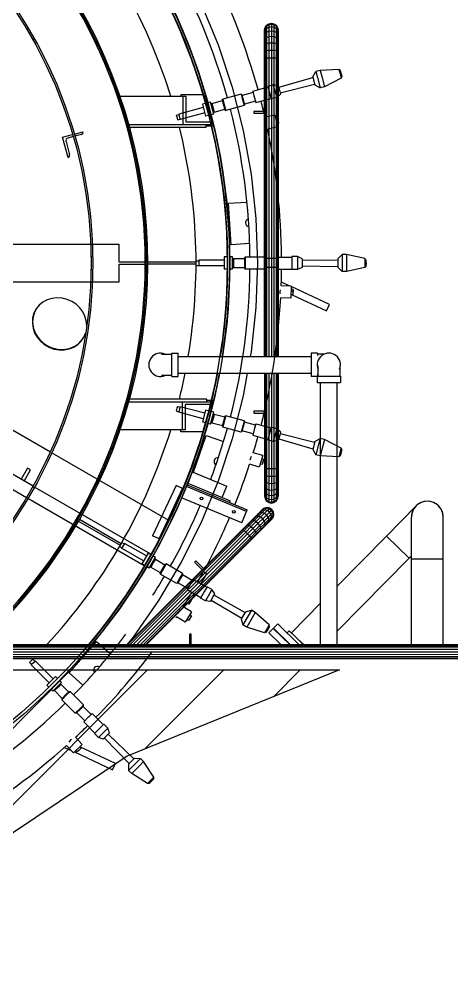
# Model space of a CAD drawing. Header units: metres. Extents: x 0 to 63075, y 0 to 44550.
# Drawn here: x 51598 to 51832, y 39981 to 40503 of the extents above; entities that cross this region are included whole.
import ezdxf

# ---------------------------------------------------------------- set-up
doc = ezdxf.new("R2010")
doc.units = ezdxf.units.M
doc.header["$LTSCALE"] = 75
for name, color, linetype in [('GSB', 7, 'Continuous'), ('ML6', 1, 'Continuous'), ('SDM', 7, 'Continuous'), ('SL1', 8, 'Continuous')]:
    doc.layers.add(name, color=color, linetype=linetype)
doc.styles.add('ROMANS', font='ROMANS.SHX')
doc.dimstyles.new('75___1-75', dxfattribs={"dimscale": 75, "dimtxt": 2.5, "dimasz": 2, "dimexe": 1.5, "dimexo": 1, "dimgap": 0.5, "dimtad": 1, "dimdec": 0, "dimzin": 12, "dimtxsty": 'ROMANS', "dimcen": 0, "dimclrd": 256, "dimclre": 256, "dimclrt": 3, "dimazin": 3, "dimtfac": 1, "dimtdec": 0, "dimtmove": 0, "dimatfit": 0, "dimfxl": 1, "dimlwd": -1, "dimlwe": -1, "dimarcsym": 0})

# ---------------------------------------------------------------- blocks, each defined once
blk = doc.blocks.new('A$C6bae614f')
at = {"layer": 'SL1'}
h = blk.add_hatch(dxfattribs=at)
h.set_pattern_fill('_USER', color=256, scale=195, angle=44.9981, style=0, pattern_type=0)
h.set_pattern_definition([(44.99813, (326091.56, -18363.04), (-137.8813, 137.89033), [])])
h.paths.add_polyline_path([(354528.5, 42188.2), (358916.3, 42188), (358150.2, 41877.4), (357574.2, 41491.1), (356820.6, 41352.1), (355996.8, 41382), (355272.5, 41679.7), (354860.8, 42031.9)])
for p, q in [((358417.1, 44589.4), (358478.5, 44441.1)), ((357793.4, 44502.4), (357787.9, 44499.2)), ((358646, 44495.2), (358647.8, 44504.5)), ((358646, 44492.6), (358647.8, 44501.8)), ((358647.8, 44504.5), (358647.8, 43318.3)), ((358647.8, 44504.5), (358653.1, 44512.4)), ((358647.8, 44501.8), (358653.1, 44509.5)), ((358653.1, 44512.4), (358661.1, 44517.7)), ((358653.1, 44509.5), (358661.1, 44514.6)), ((358653.1, 44509.5), (358653.1, 44512.4)), ((358653.1, 44509.5), (358653.1, 43318.3)), ((358653.1, 44500.8), (358661.1, 44505.6)), ((358661.1, 44514.6), (358661, 43318.3)), ((358661.1, 44517.7), (358670.4, 44519.6)), ((358661.1, 44514.6), (358661.1, 44517.7)), ((358661.1, 44514.6), (358670.4, 44516.4)), ((358661.1, 44505.6), (358670.4, 44507.2)), ((358670.4, 44519.6), (358679.7, 44517.7)), ((358670.4, 44519.6), (358670.4, 43318.3)), ((358670.4, 44516.4), (358679.7, 44514.6)), ((358670.4, 44507.2), (358679.7, 44505.6)), ((358679.7, 44517.7), (358687.6, 44512.4)), ((358679.7, 44517.7), (358679.7, 43318.3)), ((358679.7, 44514.6), (358687.6, 44509.5)), ((358679.7, 44505.6), (358687.6, 44500.8)), ((358687.6, 44512.4), (358692.9, 44504.5)), ((358687.6, 44512.4), (358687.6, 43318.3)), ((358687.6, 44509.5), (358692.9, 44501.8)), ((358692.9, 44504.5), (358692.9, 43318.3)), ((358692.9, 44504.5), (358694.8, 44495.2)), ((358692.9, 44501.8), (358694.8, 44492.6)), ((358646, 43318.3), (358646, 44495.2)), ((358646, 44485.3), (358647.8, 44493.7)), ((358646, 44473.3), (358647.8, 44480.6)), ((358647.8, 44493.7), (358653.1, 44500.8)), ((358647.8, 44480.6), (358653.1, 44486.8)), ((358647.8, 44463.3), (358653.1, 44468.3)), ((358653.1, 44486.8), (358661.1, 44491)), ((358653.1, 44468.3), (358661.1, 44471.6)), ((358661.1, 44491), (358670.4, 44492.4)), ((358661.1, 44471.6), (358670.4, 44472.7)), ((358670.4, 44492.4), (358679.7, 44491)), ((358670.4, 44472.7), (358679.7, 44471.6)), ((358679.7, 44491), (358687.6, 44486.8)), ((358679.7, 44471.6), (358687.6, 44468.3)), ((358687.6, 44500.8), (358692.9, 44493.7)), ((358687.6, 44486.8), (358692.9, 44480.6)), ((358687.6, 44468.3), (358692.9, 44463.3)), ((358692.9, 44493.7), (358694.8, 44485.3)), ((358692.9, 44480.6), (358694.8, 44473.3)), ((358694.8, 44492.6), (358694.8, 44495.2)), ((358694.8, 44492.6), (358694.8, 43318.3)), ((357810.4, 44460.2), (357815.9, 44463.4)), ((358478.5, 44441.1), (358529.2, 44288.7)), ((358646, 44457.5), (358647.8, 44463.3)), ((358646, 44438.5), (358647.8, 44442.6)), ((358647.8, 44442.6), (358653.1, 44446)), ((358653.1, 44446), (358661.1, 44448.3)), ((358661.1, 44448.3), (358670.4, 44449.1)), ((358670.4, 44449.1), (358679.7, 44448.3)), ((358679.7, 44448.3), (358687.6, 44446)), ((358687.6, 44446), (358692.9, 44442.6)), ((358692.9, 44463.3), (358694.8, 44457.5)), ((358692.9, 44442.6), (358694.8, 44438.5)), ((358646, 44417.4), (358647.8, 44419.5)), ((358647.8, 44419.5), (358653.1, 44421.2)), ((358653.1, 44421.2), (358661.1, 44422.4)), ((358661.1, 44422.4), (358670.4, 44422.8)), ((358670.4, 44422.8), (358679.7, 44422.4)), ((358679.7, 44422.4), (358687.6, 44421.2)), ((358687.6, 44421.2), (358692.9, 44419.5)), ((358692.9, 44419.5), (358694.8, 44417.4)), ((358646, 44395.2), (358694.8, 44395.2)), ((358819.3, 44326.6), (358830.7, 44345.6)), ((358846, 44349.7), (358830.7, 44345.6)), ((358830.7, 44345.6), (358836.7, 44323.3)), ((358913.4, 44353), (358846, 44349.7)), ((358846, 44349.7), (358852, 44327.3)), ((358852, 44327.3), (358861.8, 44290.7)), ((358913.4, 44353), (358916.6, 44341.1)), ((358918.4, 44349.6), (358913.4, 44353)), ((358916.6, 44341.1), (358921.8, 44321.5)), ((358918.4, 44349.6), (358920.7, 44341)), ((358921.7, 44338.4), (358918.4, 44349.6)), ((358920.7, 44341), (358924.5, 44327)), ((358921.7, 44338.4), (358924.5, 44327)), ((358677.3, 44297.3), (358657.6, 44292)), ((358677.3, 44297.3), (358681.9, 44280)), ((358695.3, 44294.1), (358677.3, 44297.3)), ((358695.3, 44294.1), (358698.4, 44282.5)), ((358696.8, 44288.7), (358820, 44323.9)), ((358702.1, 44269), (358826.4, 44300.1)), ((358819.3, 44326.6), (358822.3, 44315.5)), ((358822.3, 44315.5), (358827.1, 44297.4)), ((358827.1, 44297.4), (358846.5, 44286.6)), ((358836.7, 44323.3), (358846.5, 44286.6)), ((358921.8, 44321.5), (358861.8, 44290.7)), ((358924.5, 44327), (358921.8, 44321.5)), ((358345.6, 44263.2), (358425.6, 44263.1)), ((358345.6, 44256.1), (358345.6, 44263.2)), ((358425.6, 44263.1), (358460.6, 44148.1)), ((358561.2, 44263.9), (358494.9, 44246.1)), ((358529.2, 44288.7), (358569, 44133)), ((358561.2, 44263.9), (358565.4, 44248.3)), ((358564.4, 44261.8), (358561.2, 44263.9)), ((358564.4, 44261.8), (358568, 44248.2)), ((358604.6, 44270.2), (358565, 44259.6)), ((358603.2, 44275.2), (358658.2, 44290)), ((358603.2, 44275.2), (358607.7, 44258.3)), ((358607.4, 44259.5), (358614.3, 44233.9)), ((358607.7, 44258.3), (358613, 44238.9)), ((358657.6, 44292), (358662.3, 44274.8)), ((358662.3, 44274.8), (358669.8, 44246.5)), ((358681.9, 44280), (358689.5, 44251.8)), ((358703.5, 44263.5), (358689.5, 44251.8)), ((358698.4, 44282.5), (358703.5, 44263.5)), ((358861.8, 44290.7), (358846.5, 44286.6)), ((358125.2, 44256.1), (358361.5, 44256.1)), ((358352, 44154.5), (358352, 44256.1)), ((358361.5, 44256.1), (358361.5, 44164)), ((358432.1, 44230.2), (358421.5, 44227.4)), ((358421.5, 44227.4), (358433.1, 44184.4)), ((358451, 44235.3), (358441.2, 44232.7)), ((358462.5, 44192.3), (358451, 44235.3)), ((358452.6, 44229.3), (358455.9, 44230.4)), ((358455.9, 44230.4), (358493.8, 44240.5)), ((358455.9, 44230.4), (358459.1, 44218.5)), ((358493.2, 44242.7), (358494.9, 44246.1)), ((358493.2, 44242.7), (358496.9, 44229.2)), ((358494.9, 44246.1), (358499.1, 44230.5)), ((358496.9, 44229.2), (358502.8, 44207)), ((358499.1, 44230.5), (358505.9, 44204.9)), ((358565.4, 44248.3), (358572.3, 44222.7)), ((358568, 44248.2), (358573.9, 44226.1)), ((358573.9, 44226.1), (358572.3, 44222.7)), ((358613, 44238.9), (358573.4, 44228.3)), ((358614.3, 44233.9), (358669.3, 44248.5)), ((358689.5, 44251.8), (358669.8, 44246.5)), ((358327.2, 44187.9), (358336.9, 44190.5)), ((358424.6, 44215.9), (358336.4, 44192.3)), ((358336.4, 44192.3), (358338.4, 44184.7)), ((358430, 44196), (358341.8, 44172.3)), ((358462.5, 44192.3), (358452.7, 44189.7)), ((358459.1, 44218.5), (358464.3, 44199.1)), ((358460.9, 44198.4), (358464.3, 44199.1)), ((358464.3, 44199.1), (358502.2, 44209.2)), ((358502.8, 44207), (358505.9, 44204.9)), ((358572.3, 44222.7), (358505.9, 44204.9)), ((358606.9, 44201.5), (358606.9, 44195.2)), ((358646, 44201.5), (358606.9, 44201.5)), ((358606.9, 44195.2), (358646, 44195.2)), ((358682.6, 44188.6), (358647.6, 44180.5)), ((358682.6, 44188.6), (358692.5, 44145.7)), ((358156.8, 44154.5), (358453.6, 44154.5)), ((358327.2, 44187.9), (358328.9, 44181.7)), ((358328.9, 44181.7), (358331.6, 44171.5)), ((358331.6, 44171.5), (358341.3, 44174)), ((358338.4, 44184.7), (358341.8, 44172.3)), ((358361.5, 44164), (358453.6, 44164)), ((358443.6, 44187.2), (358433.1, 44184.4)), ((358435.4, 44145), (358435.4, 44154.5)), ((358453.6, 44164), (358453.6, 44154.5)), ((358647.1, 44164.6), (358648.6, 44158.2)), ((358648.6, 44158.2), (358650.3, 44150.7)), ((358692.2, 44178.1), (358685.4, 44176.6)), ((358696.6, 44159.3), (358689.8, 44157.7)), ((358692.2, 44178.1), (358696.6, 44159.3)), ((358694.5, 44168.7), (358692.2, 44178.1)), ((358694.5, 44168.7), (358696.6, 44159.3)), ((357960, 44120.2), (357991.1, 44128.5)), ((357985.4, 44118.7), (357962.2, 44112.5)), ((358159.4, 44145), (358435.4, 44145)), ((358460.6, 44148.1), (358435.4, 44148.1)), ((358569, 44133), (358597.5, 43975)), ((358692.5, 44145.7), (358657.1, 44137.5)), ((357917.5, 44108.8), (357953.9, 44118.5)), ((357937.2, 44035.2), (357917.5, 44108.8)), ((357929.9, 44093.5), (357942.9, 44045)), ((357956.1, 44110.8), (357936.9, 44105.7)), ((358597.5, 43975), (358614.6, 43815.3)), ((358515.8, 43870.5), (358582.3, 43874.9)), ((358525.6, 43720.9), (358515.8, 43870.5)), ((358614.6, 43815.3), (358620.4, 43654.8)), ((356662.5, 43723.1), (358120.3, 43723)), ((358120.3, 43723), (358120.3, 43659.5)), ((358592.1, 43725.2), (358525.6, 43720.9)), ((358026.5, 43677.3), (358020.2, 43677.3)), ((358499.8, 43677), (358499.8, 43632.5)), ((358510.7, 43677), (358499.8, 43677)), ((358530.3, 43677), (358520.2, 43677)), ((358530.3, 43632.5), (358530.3, 43677)), ((358530.3, 43670.7), (358533.8, 43671)), ((358533.8, 43671), (358533.8, 43658.7)), ((358533.8, 43671), (358573, 43671)), ((358573, 43673.2), (358575.5, 43676.1)), ((358573, 43673.2), (358573, 43659.2)), ((358575.5, 43676.1), (358575.5, 43659.9)), ((358644.2, 43676.1), (358575.5, 43676.1)), ((358644.2, 43676.1), (358644.2, 43659.9)), ((358646.7, 43673.2), (358644.2, 43676.1)), ((358646.7, 43673.2), (358646.7, 43659.2)), ((358687.7, 43671), (358646.7, 43671)), ((358687.7, 43676.1), (358744.6, 43676.3)), ((358687.7, 43676.1), (358687.7, 43658.7)), ((358744.6, 43678.3), (358744.6, 43660.4)), ((358764.9, 43678.3), (358744.6, 43678.3)), ((358764.9, 43678.3), (358764.9, 43660.4)), ((358781.6, 43670.6), (358764.9, 43678.3)), ((358781.6, 43670.6), (358781.6, 43658.6)), ((358781.6, 43665), (358909.7, 43667.1)), ((358909.7, 43669.8), (358925.7, 43685.3)), ((358909.7, 43669.8), (358909.7, 43658.4)), ((358925.7, 43685.3), (358925.7, 43662.1)), ((358941.5, 43685.3), (358925.7, 43685.3)), ((358941.5, 43685.3), (358941.5, 43662.1)), ((359007.4, 43671), (358941.5, 43685.3)), ((359007.4, 43671), (359007.4, 43658.7)), ((359011.4, 43666.5), (359007.4, 43671)), ((358020.2, 43632.3), (358026.5, 43632.3)), ((358120.3, 43659.5), (358215.6, 43659.5)), ((358215.6, 43650), (358120.3, 43650)), ((358120.3, 43650), (358120.3, 43586.5)), ((358215.6, 43650), (358215.6, 43659.5)), ((358215.6, 43657.1), (358220.3, 43657.1)), ((358220.3, 43652.4), (358215.6, 43652.4)), ((358398.8, 43657.9), (358225.3, 43657.9)), ((358225.3, 43651.6), (358398.8, 43651.6)), ((358398.5, 43663.2), (358408.5, 43663.3)), ((358398.5, 43663.2), (358398.5, 43656.8)), ((358398.5, 43656.8), (358398.5, 43646.3)), ((358398.5, 43646.3), (358408.5, 43646.2)), ((358408.5, 43665.1), (358408.5, 43657.3)), ((358499.8, 43665.1), (358408.5, 43665.1)), ((358408.5, 43657.3), (358408.5, 43644.4)), ((358499.8, 43644.4), (358408.5, 43644.4)), ((358510.7, 43632.5), (358499.8, 43632.5)), ((358530.3, 43632.5), (358520.2, 43632.5)), ((358530.3, 43638.8), (358533.8, 43638.6)), ((358533.8, 43658.7), (358533.8, 43638.6)), ((358533.8, 43638.6), (358573, 43638.5)), ((358573, 43659.2), (358573, 43636.3)), ((358573, 43636.3), (358575.5, 43633.4)), ((358575.5, 43659.9), (358575.5, 43633.4)), ((358644.2, 43633.4), (358575.5, 43633.4)), ((358620.4, 43654.8), (358614.6, 43494.2)), ((358644.2, 43659.9), (358644.2, 43633.4)), ((358646.7, 43636.3), (358644.2, 43633.4)), ((358646.7, 43659.2), (358646.7, 43636.3)), ((358687.7, 43638.5), (358646.7, 43638.5)), ((358687.7, 43659.9), (358687.7, 43633.4)), ((358687.7, 43633.4), (358744.6, 43633.2)), ((358744.6, 43660.4), (358744.6, 43631.2)), ((358764.9, 43660.4), (358764.9, 43631.2)), ((358781.6, 43638.9), (358764.9, 43631.2)), ((358781.6, 43658.6), (358781.6, 43638.9)), ((358781.6, 43644.5), (358909.7, 43642.4)), ((358909.7, 43658.4), (358909.7, 43639.7)), ((358909.7, 43639.7), (358925.7, 43624.2)), ((358925.7, 43662.1), (358925.7, 43624.2)), ((358941.5, 43662.1), (358941.5, 43624.2)), ((359007.4, 43638.4), (358941.5, 43624.2)), ((359007.4, 43658.7), (359007.4, 43638.4)), ((359011.4, 43643), (359007.4, 43638.4)), ((359011.4, 43666.5), (359011.4, 43657.6)), ((359011.7, 43654.7), (359011.4, 43666.5)), ((359011.4, 43657.6), (359011.4, 43643)), ((359011.7, 43654.7), (359011.4, 43643)), ((358764.9, 43631.2), (358744.6, 43631.2)), ((358941.5, 43624.2), (358925.7, 43624.2)), ((358120.3, 43586.5), (356662.5, 43586.6)), ((358742, 43571.9), (358706.1, 43573.2)), ((358737.3, 43572.1), (358706.5, 43586.5)), ((358742, 43571.9), (358740.5, 43528)), ((358879.7, 43505.7), (358741.9, 43569.9)), ((358701.3, 43551.3), (358701, 43543.7)), ((358701.5, 43558), (358701.3, 43551.3)), ((358740.5, 43528), (358704.1, 43529.2)), ((358747.9, 43540), (358740.9, 43540.3)), ((358748.6, 43559.4), (358741.6, 43559.6)), ((358745.8, 43540.1), (358868.9, 43482.7)), ((358748.6, 43559.4), (358747.9, 43540)), ((358748.3, 43549.7), (358747.9, 43540)), ((358748.3, 43549.7), (358748.6, 43559.4)), ((357811.2, 42850.8), (356642.2, 43525.7)), ((358614.6, 43494.2), (358597.5, 43334.5)), ((358868.9, 43482.7), (358879.7, 43505.7)), ((357787, 42809), (356618.1, 43483.9)), ((358274.4, 43327.1), (358311.6, 43327.1)), ((358311.6, 43246.2), (358311.6, 43330.2)), ((358311.6, 43330.2), (358333.9, 43330.2)), ((358333.9, 43246.2), (358333.9, 43330.2)), ((358597.5, 43334.5), (358594.5, 43318.4)), ((358814.2, 43330.2), (358814.2, 43246.1)), ((358836.4, 43330.2), (358814.2, 43330.2)), ((358836.4, 43330.2), (358836.4, 43322.2)), ((358861.7, 43327), (358836.4, 43327)), ((358333.9, 43318.4), (358814.2, 43318.3)), ((358333.9, 43258), (358814.2, 43258)), ((358583.6, 43258), (358568.9, 43176.5)), ((358646, 43258), (358645.9, 42816.9)), ((358647.8, 43258), (358647.8, 42805)), ((358653.1, 43258), (358653.1, 42797.1)), ((358661, 43258), (358661, 42791.8)), ((358670.4, 43258), (358670.3, 42790)), ((358679.7, 43258), (358679.7, 42791.8)), ((358687.6, 43258), (358687.6, 42797.1)), ((358692.9, 43258), (358692.9, 42805)), ((358694.8, 43258), (358694.7, 42814.3)), ((358836.4, 43254.2), (358836.4, 43246.9)), ((358838.8, 43246.9), (358838.8, 43284.2)), ((358916.6, 43284.2), (358916.6, 43246.9)), ((358311.6, 43249.3), (358274.4, 43249.3)), ((358311.6, 43246.2), (358333.9, 43246.2)), ((358835.7, 43246.1), (358814.2, 43246.1)), ((358835.7, 43246.9), (358919.7, 43246.9)), ((358835.7, 43246.9), (358835.7, 43224.7)), ((358835.7, 43224.7), (358919.7, 43224.7)), ((358836.4, 43249.3), (358838.8, 43249.3)), ((358847.5, 42278.1), (358847.5, 43224.7)), ((358907.8, 42278.1), (358907.9, 43224.7)), ((358919.7, 43246.9), (358919.7, 43224.7)), ((357473.5, 43205.6), (357873.6, 42974.6)), ((358156.7, 43155), (358451.1, 43155)), ((358437.6, 43164.5), (358159.4, 43164.6)), ((358349.5, 43053.4), (358349.5, 43155)), ((358451.1, 43145.5), (358359, 43145.5)), ((358359, 43145.5), (358359, 43053.4)), ((358458.5, 43161), (358423.5, 43046)), ((358437.6, 43155), (358437.6, 43164.5)), ((358437.6, 43161), (358458.5, 43161)), ((358451.1, 43155), (358451.1, 43145.5)), ((358568.9, 43176.5), (358529.2, 43020.9)), ((358329.9, 43131.8), (358327.2, 43121.7)), ((358327.2, 43121.7), (358336.8, 43119)), ((358331.6, 43138), (358329.9, 43131.8)), ((358331.6, 43138), (358341.3, 43135.5)), ((358339.7, 43129.7), (358336.4, 43117.3)), ((358424.6, 43093.6), (358336.4, 43117.3)), ((358341.7, 43137.2), (358339.7, 43129.7)), ((358429.9, 43113.6), (358341.7, 43137.2)), ((358433, 43125.1), (358421.5, 43082.1)), ((358443.5, 43122.3), (358433, 43125.1)), ((358451, 43074.2), (358462.5, 43117.2)), ((358462.5, 43117.2), (358452.7, 43119.8)), ((358460.9, 43111.2), (358464.3, 43110.5)), ((358464.3, 43110.5), (358461.1, 43098.6)), ((358464.3, 43110.5), (358502.2, 43100.3)), ((358645.9, 43120.7), (358606.8, 43120.7)), ((358606.8, 43120.7), (358606.8, 43114.4)), ((358606.8, 43114.4), (358645.9, 43114.3)), ((358432, 43079.3), (358421.5, 43082.1)), ((358451, 43074.2), (358441.2, 43076.8)), ((358452.6, 43080.3), (358455.9, 43079.2)), ((358461.1, 43098.6), (358455.9, 43079.2)), ((358455.9, 43079.2), (358493.8, 43069)), ((358499.1, 43089), (358493.2, 43066.8)), ((358501.7, 43089), (358494.8, 43063.4)), ((358502.8, 43102.5), (358499.1, 43089)), ((358505.9, 43104.6), (358501.7, 43089)), ((358502.8, 43102.5), (358505.9, 43104.6)), ((358572.3, 43086.8), (358505.9, 43104.6)), ((358572.3, 43086.8), (358568.1, 43071.2)), ((358573.9, 43083.4), (358570.3, 43069.9)), ((358573.9, 43083.4), (358572.3, 43086.8)), ((358612.9, 43070.6), (358573.3, 43081.3)), ((358359, 43053.4), (358125.2, 43053.4)), ((358343.5, 43046), (358343.5, 43053.4)), ((358423.5, 43046), (358343.5, 43046)), ((358493.2, 43066.8), (358494.8, 43063.4)), ((358561.2, 43045.6), (358494.8, 43063.4)), ((358568.1, 43071.2), (358561.2, 43045.6)), ((358564.3, 43047.7), (358561.2, 43045.6)), ((358570.3, 43069.9), (358564.3, 43047.7)), ((358604.5, 43039.3), (358564.9, 43049.9)), ((358610.1, 43060), (358603.2, 43034.4)), ((358612.9, 43070.6), (358609.7, 43058.8)), ((358614.3, 43075.6), (358610.1, 43060)), ((358614.3, 43075.6), (358669.3, 43061)), ((358665.2, 43045.7), (358657.6, 43017.5)), ((358669.8, 43063), (358665.2, 43045.7)), ((358689.4, 43057.7), (358669.8, 43063)), ((358689.4, 43057.7), (358684.8, 43040.5)), ((358703.5, 43046), (358689.4, 43057.7)), ((358703.5, 43046), (358700.4, 43034.4)), ((358390.1, 42900.6), (358435.1, 43033.1)), ((358435.1, 43033.1), (358498.1, 43011.7)), ((358529.2, 43020.9), (358478.5, 42868.5)), ((358603.2, 43034.4), (358658.1, 43019.5)), ((358677.2, 43012.3), (358657.6, 43017.5)), ((358684.8, 43040.5), (358677.2, 43012.3)), ((358695.3, 43015.4), (358677.2, 43012.3)), ((358700.4, 43034.4), (358695.3, 43015.4)), ((358696.7, 43020.8), (358820, 42985.6)), ((358702, 43040.6), (358826.4, 43009.4)), ((358827.1, 43012.1), (358824.1, 43001)), ((358827.1, 43012.1), (358846.5, 43022.9)), ((358846.5, 43022.9), (358840.5, 43000.5)), ((358861.8, 43018.8), (358846.5, 43022.9)), ((358861.8, 43018.8), (358855.8, 42996.4)), ((358921.8, 42988), (358861.8, 43018.8)), ((357879.1, 42971.4), (358300, 42728.4)), ((358639.7, 42960.9), (358605.3, 42971.4)), ((358824.1, 43001), (358819.3, 42982.9)), ((358819.3, 42982.9), (358830.7, 42963.9)), ((358840.5, 43000.5), (358830.7, 42963.9)), ((358855.8, 42996.4), (358846, 42959.8)), ((358918.6, 42976), (358913.3, 42956.5)), ((358922.1, 42973.9), (358918.3, 42959.9)), ((358921.8, 42988), (358918.6, 42976)), ((358921.7, 42971.1), (358924.4, 42982.5)), ((358924.4, 42982.5), (358921.8, 42988)), ((358924.4, 42982.5), (358922.1, 42973.9)), ((358597, 42957.9), (358592.8, 42944.3)), ((358639.7, 42960.9), (358626.9, 42918.8)), ((358642.8, 42947.1), (358636.1, 42949.1)), ((358640, 42937.8), (358637.2, 42928.6)), ((358640, 42937.8), (358637.2, 42928.6)), ((358642.8, 42947.1), (358640, 42937.8)), ((358640, 42937.8), (358642.8, 42947.1)), ((358846, 42959.8), (358830.7, 42963.9)), ((358913.3, 42956.5), (358846, 42959.8)), ((358918.3, 42959.9), (358913.3, 42956.5)), ((358921.7, 42971.1), (358918.3, 42959.9)), ((357791, 42915.4), (357768, 42875.7)), ((357779, 42869.3), (357802, 42909.1)), ((357802, 42909.1), (357791, 42915.4)), ((358384.6, 42902.9), (358510, 42851)), ((358626.9, 42918.8), (358592.1, 42929.5)), ((358637.2, 42928.6), (358630.5, 42930.6)), ((358645.9, 42914.4), (358694.7, 42914.3)), ((358478.5, 42868.5), (358417, 42720.1)), ((358645.9, 42892.1), (358647.8, 42890)), ((358645.9, 42871), (358647.8, 42866.9)), ((358647.8, 42890), (358653.1, 42888.3)), ((358653.1, 42888.3), (358661, 42887.1)), ((358661, 42887.1), (358670.3, 42886.7)), ((358670.3, 42886.7), (358679.7, 42887.1)), ((358679.7, 42887.1), (358687.6, 42888.3)), ((358687.6, 42888.3), (358692.9, 42890)), ((358692.9, 42890), (358694.7, 42892.1)), ((358692.9, 42866.9), (358694.7, 42871)), ((357810.4, 42849.3), (357815.9, 42846.2)), ((358236, 42605.5), (357816.7, 42847.6)), ((358326.8, 42852.8), (358242.3, 42671.5)), ((358265.3, 42660.8), (358349.8, 42842)), ((358349.8, 42842), (358326.8, 42852.8)), ((358366.4, 42855.5), (358346.9, 42808.5)), ((358581.1, 42759.7), (358363.9, 42849.6)), ((358366.2, 42855.5), (358583.5, 42765.5)), ((358368.6, 42861.4), (358522, 42797.9)), ((358493, 42809.9), (358510, 42851)), ((358645.9, 42852), (358647.8, 42846.2)), ((358645.9, 42836.2), (358647.8, 42828.9)), ((358647.8, 42866.9), (358653.1, 42863.5)), ((358647.8, 42846.2), (358653.1, 42841.2)), ((358653.1, 42863.5), (358661, 42861.2)), ((358653.1, 42841.2), (358661, 42837.9)), ((358661, 42861.2), (358670.3, 42860.4)), ((358661, 42837.9), (358670.3, 42836.8)), ((358670.3, 42860.4), (358679.7, 42861.2)), ((358670.3, 42836.8), (358679.7, 42837.9)), ((358679.7, 42861.2), (358687.6, 42863.5)), ((358679.7, 42837.9), (358687.6, 42841.2)), ((358687.6, 42863.5), (358692.9, 42866.9)), ((358687.6, 42841.2), (358692.9, 42846.2)), ((358692.9, 42846.2), (358694.7, 42852)), ((358692.9, 42828.9), (358694.7, 42836.2)), ((357793.4, 42807.2), (357787.9, 42810.4)), ((358211.8, 42563.7), (357792.5, 42805.8)), ((358564, 42718.6), (358346.9, 42808.5)), ((358519.6, 42792), (358522, 42797.9)), ((358645.9, 42824.3), (358647.8, 42815.8)), ((358645.9, 42816.9), (358647.8, 42807.8)), ((358645.9, 42816.9), (358645.9, 42814.4)), ((358645.9, 42814.4), (358647.8, 42805)), ((358647.8, 42828.9), (358653.1, 42822.7)), ((358647.8, 42815.8), (358653.1, 42808.7)), ((358647.8, 42807.8), (358653.1, 42800)), ((358647.8, 42805), (358653.1, 42797.1)), ((358653.1, 42822.7), (358661, 42818.5)), ((358653.1, 42808.7), (358661, 42803.9)), ((358653.1, 42800), (358661, 42794.9)), ((358661, 42818.5), (358670.3, 42817.1)), ((358661, 42803.9), (358670.3, 42802.3)), ((358670.3, 42817.1), (358679.7, 42818.5)), ((358670.3, 42802.3), (358679.7, 42803.9)), ((358679.7, 42818.5), (358687.6, 42822.7)), ((358679.7, 42803.9), (358687.6, 42808.7)), ((358679.7, 42794.9), (358687.6, 42800)), ((358687.6, 42822.7), (358692.9, 42828.9)), ((358687.6, 42808.7), (358692.9, 42815.8)), ((358687.6, 42800), (358692.9, 42807.8)), ((358687.6, 42797.1), (358692.9, 42805)), ((358692.9, 42815.8), (358694.7, 42824.3)), ((358694.7, 42816.9), (358692.9, 42807.8)), ((358692.9, 42805), (358694.7, 42814.3)), ((358694.5, 42815.6), (358693.7, 42819.6)), ((358694.7, 42816.9), (358694, 42820.7)), ((358564, 42718.6), (358583.5, 42765.5)), ((358582.8, 42711.3), (358636, 42764.5)), ((358585.5, 42711.4), (358638, 42763.9)), ((358590.5, 42708.9), (358652.9, 42771.3)), ((358596.9, 42704.2), (358655.7, 42763)), ((358638, 42763.9), (358630.7, 42759.2)), ((358643.7, 42769.6), (358636, 42764.5)), ((358636, 42764.5), (358637.7, 42766.3)), ((358645.6, 42771.5), (358637.7, 42766.3)), ((358638, 42763.9), (358643.7, 42769.6)), ((358646.8, 42765.2), (358638, 42763.9)), ((358643.7, 42769.6), (358645.6, 42771.5)), ((358652.9, 42771.3), (358643.7, 42769.6)), ((358655, 42773.4), (358645.6, 42771.5)), ((358655.7, 42763), (358646.8, 42765.2)), ((358652.9, 42771.3), (358655, 42773.4)), ((358662.1, 42769.4), (358652.9, 42771.3)), ((358653.1, 42797.1), (358661, 42791.8)), ((358664.3, 42771.5), (358655, 42773.4)), ((358655.7, 42763), (358662.1, 42769.4)), ((358663.5, 42757.5), (358655.7, 42763)), ((358661, 42794.9), (358670.3, 42793.1)), ((358661, 42791.8), (358670.3, 42790)), ((358662.1, 42769.4), (358664.3, 42771.5)), ((358670, 42764), (358662.1, 42769.4)), ((358663.5, 42757.5), (358672.2, 42766.2)), ((358672.2, 42766.2), (358664.3, 42771.5)), ((358675.4, 42756.2), (358670, 42764)), ((358670.3, 42793.1), (358679.7, 42794.9)), ((358670.3, 42790), (358679.7, 42791.8)), ((358677.5, 42758.3), (358672.2, 42766.2)), ((358679.7, 42791.8), (358687.6, 42797.1)), ((359192, 42779.2), (359085.4, 42670.9)), ((358128.6, 42643.3), (357978.4, 42730)), ((358603.8, 42697.9), (358663.5, 42757.5)), ((358675.4, 42756.2), (358610.2, 42691)), ((358616.5, 42742.4), (358611.1, 42739.6)), ((358614.9, 42684.5), (358661.3, 42730.9)), ((358623.8, 42742.2), (358616.5, 42742.4)), ((358617.3, 42676.8), (358670.5, 42730)), ((358617.4, 42679.6), (358675.6, 42737.7)), ((358628.8, 42754.7), (358622.3, 42750.8)), ((358631.7, 42738.9), (358623.8, 42742.2)), ((358636.9, 42755.3), (358628.8, 42754.7)), ((358639.1, 42733.1), (358631.7, 42738.9)), ((358645.4, 42752.6), (358636.9, 42755.3)), ((358644.9, 42725.7), (358639.1, 42733.1)), ((358653, 42747.1), (358645.4, 42752.6)), ((358658.6, 42739.4), (358653, 42747.1)), ((358661.3, 42730.9), (358658.6, 42739.4)), ((358660.7, 42722.8), (358661.3, 42730.9)), ((358661.3, 42730.9), (358671.2, 42740.8)), ((358668.9, 42749.8), (358663.5, 42757.5)), ((358665.2, 42724.7), (358669.9, 42732)), ((358671.2, 42740.8), (358668.9, 42749.8)), ((358669.9, 42732), (358671.2, 42740.8)), ((358670.5, 42730), (358675.6, 42737.7)), ((358670.5, 42730), (358672.2, 42731.7)), ((358671.2, 42740.8), (358677.3, 42746.9)), ((358672.2, 42731.7), (358677.5, 42739.7)), ((358675.4, 42756.2), (358677.5, 42758.3)), ((358677.3, 42746.9), (358675.4, 42756.2)), ((358675.6, 42737.7), (358677.3, 42746.9)), ((358675.6, 42737.7), (358677.5, 42739.7)), ((358677.3, 42746.9), (358679.4, 42749)), ((358679.4, 42749), (358677.5, 42758.3)), ((358677.5, 42739.7), (358679.4, 42749)), ((359175.6, 42278.1), (359175.6, 42739.1)), ((359289.9, 42278.1), (359289.9, 42739.1)), ((357975.2, 42724.5), (358125.5, 42637.8)), ((358149.6, 42278.2), (358567, 42695.5)), ((358152.2, 42278.2), (358568.3, 42694.2)), ((358417, 42720.1), (358345.1, 42576.5)), ((358582.8, 42711.3), (358567, 42695.5)), ((358568.3, 42694.2), (358567, 42695.5)), ((358585.5, 42711.4), (358568.3, 42694.2)), ((358572.1, 42690.5), (358568.3, 42694.2)), ((358590.5, 42708.9), (358572.1, 42690.5)), ((358596.9, 42704.2), (358577.7, 42684.9)), ((358585.5, 42711.4), (358582.8, 42711.3)), ((358603.8, 42697.9), (358584.3, 42678.3)), ((358590.5, 42708.9), (358585.5, 42711.4)), ((358596.9, 42704.2), (358590.5, 42708.9)), ((358603.8, 42697.9), (358596.9, 42704.2)), ((358601.9, 42727.8), (358597.7, 42726.2)), ((358608, 42726.5), (358601.9, 42727.8)), ((358610.2, 42691), (358603.8, 42697.9)), ((358615.3, 42722.5), (358608, 42726.5)), ((358622.4, 42716.5), (358615.3, 42722.5)), ((358628.5, 42709.3), (358622.4, 42716.5)), ((358632.4, 42702.1), (358628.5, 42709.3)), ((358632.2, 42691.7), (358633.8, 42695.9)), ((358633.8, 42695.9), (358632.4, 42702.1)), ((358648.2, 42717.8), (358644.9, 42725.7)), ((358645.6, 42705.1), (358648.4, 42710.6)), ((358648.4, 42710.6), (358648.2, 42717.8)), ((358656.8, 42716.3), (358660.7, 42722.8)), ((358159.7, 42278.2), (358572.1, 42690.5)), ((358170.9, 42278.2), (358577.7, 42684.9)), ((358184.1, 42278.2), (358584.3, 42678.3)), ((358197.3, 42278.2), (358590.9, 42671.7)), ((358208.5, 42278.2), (358596.5, 42666.1)), ((358216, 42278.2), (358600.2, 42662.3)), ((358601.5, 42661), (358218.6, 42278.2)), ((358265.3, 42660.8), (358242.3, 42671.5)), ((358590.9, 42671.7), (358572.1, 42690.5)), ((358610.2, 42691), (358590.9, 42671.7)), ((358600.2, 42662.3), (358590.9, 42671.7)), ((358614.9, 42684.5), (358596.5, 42666.1)), ((358617.4, 42679.6), (358600.2, 42662.3)), ((358601.5, 42661), (358600.2, 42662.3)), ((358601.5, 42661), (358617.3, 42676.8)), ((358614.9, 42684.5), (358610.2, 42691)), ((358617.4, 42679.6), (358614.9, 42684.5)), ((358617.3, 42676.8), (358617.4, 42679.6)), ((359085.4, 42670.8), (358907.8, 42490.4)), ((359085.4, 42670.8), (359085.4, 42670.9)), ((359166.9, 42590.7), (359085.4, 42670.9)), ((359085.4, 42670.8), (359166.9, 42590.7)), ((359085.4, 42670.8), (359166.9, 42590.7)), ((359085.4, 42670.8), (359085.4, 42670.8)), ((358127.8, 42642.5), (358122.5, 42633.3)), ((358122.5, 42633.3), (358131.1, 42628.3)), ((358131, 42648), (358127.8, 42642.5)), ((358136.7, 42637.8), (358130.3, 42626.7)), ((358209.3, 42581.1), (358130.3, 42626.7)), ((358131, 42648), (358139.7, 42643.1)), ((358140.6, 42644.6), (358136.7, 42637.8)), ((358219.7, 42599), (358140.6, 42644.6)), ((358225.6, 42609.3), (358203.4, 42570.8)), ((358235.1, 42603.8), (358225.6, 42609.3)), ((358229.8, 42555.5), (358252, 42594)), ((358252, 42594), (358243.3, 42599.1)), ((359166.9, 42590.7), (358907.8, 42327.5)), ((359166.9, 42590.7), (359175.6, 42599.5)), ((359166.9, 42590.7), (359166.9, 42590.7)), ((359166.9, 42590.7), (359166.9, 42590.7)), ((358212.8, 42565.3), (358203.4, 42570.8)), ((358229.8, 42555.5), (358221, 42560.6)), ((358232.9, 42560.9), (358235.9, 42559)), ((358245.9, 42576.4), (358235.9, 42559)), ((358235.9, 42559), (358269.8, 42539.4)), ((358252.1, 42587), (358245.9, 42576.4)), ((358248.9, 42588.6), (358252.1, 42587)), ((358252.1, 42587), (358286, 42567.5)), ((358345.1, 42576.5), (358263.1, 42438.3)), ((358280.1, 42557.3), (358268.7, 42537.4)), ((358282.6, 42556.7), (358269.4, 42533.7)), ((358287.1, 42569.4), (358280.1, 42557.3)), ((358290.7, 42570.7), (358282.6, 42556.7)), ((358287.1, 42569.4), (358290.7, 42570.7)), ((358350.2, 42536.3), (358290.7, 42570.7)), ((358397.9, 42581.8), (358393.5, 42577.3)), ((358393.5, 42577.3), (358421.1, 42549.6)), ((358425.6, 42554.1), (358397.9, 42581.8)), ((359289.9, 42587.1), (359175.6, 42587.1)), ((358268.7, 42537.4), (358269.4, 42533.7)), ((358328.9, 42499.3), (358269.4, 42533.7)), ((358342.1, 42522.3), (358328.9, 42499.3)), ((358343.9, 42520.5), (358332.5, 42500.6)), ((358350.2, 42536.3), (358342.1, 42522.3)), ((358350.9, 42532.6), (358343.9, 42520.5)), ((358385.3, 42510.1), (358349.8, 42530.6)), ((358350.9, 42532.6), (358350.2, 42536.3)), ((358416.2, 42498.3), (358437.2, 42534.8)), ((358437.2, 42534.8), (358425.3, 42541.6)), ((358332.5, 42500.6), (358328.9, 42499.3)), ((358369.1, 42482), (358333.6, 42502.5)), ((358379.8, 42500.6), (358366.5, 42477.6)), ((358387.9, 42514.6), (358379.8, 42500.6)), ((358387.9, 42514.6), (358437.2, 42486.2)), ((358438.3, 42488), (358429.3, 42472.6)), ((358455.8, 42477.8), (358438.3, 42488)), ((358366.5, 42477.6), (358415.7, 42449)), ((358373.7, 42424.8), (358394.7, 42461.2)), ((358429.3, 42472.6), (358414.7, 42447.2)), ((358446.9, 42462.4), (358432.3, 42437.1)), ((358455.8, 42477.8), (358446.9, 42462.4)), ((358450.6, 42435.4), (358460.4, 42452.5)), ((358466.4, 42462.9), (358455.8, 42477.8)), ((358460.4, 42452.5), (358466.4, 42462.9)), ((358463.6, 42458), (358575.6, 42395.7)), ((358263.1, 42438.3), (358171.5, 42306.4)), ((358382.8, 42397.2), (358352.3, 42416.3)), ((358373.7, 42424.8), (358361.8, 42431.6)), ((358432.3, 42437.1), (358414.7, 42447.2)), ((358450.6, 42435.4), (358432.3, 42437.1)), ((358453.4, 42440.3), (358563.3, 42374.4)), ((358847.5, 42429.1), (358742.5, 42322.4)), ((358340.8, 42405.4), (358333.2, 42393.2)), ((358382.8, 42397.2), (358359.5, 42359.9)), ((358382.2, 42383), (358372, 42366.6)), ((358382.2, 42383), (358376.3, 42386.7)), ((358377.1, 42374.8), (358382.2, 42383)), ((358571.3, 42388.2), (358561.9, 42372)), ((358587, 42383.5), (358568, 42350.6)), ((358577, 42398.1), (358571.3, 42388.2)), ((358577, 42398.1), (358598.6, 42403.6)), ((358598.6, 42403.6), (358587, 42383.5)), ((358612.2, 42395.6), (358598.6, 42403.6)), ((358612.2, 42395.6), (358600.7, 42375.6)), ((358662.2, 42350.3), (358612.2, 42395.6)), ((358359.5, 42359.9), (358328.6, 42379.2)), ((358372, 42366.6), (358366, 42370.3)), ((358377.1, 42374.8), (358372, 42366.6)), ((358561.9, 42372), (358568, 42350.6)), ((358581.7, 42342.8), (358568, 42350.6)), ((358600.7, 42375.6), (358581.7, 42342.8)), ((358662.2, 42350.3), (358656.1, 42339.6)), ((358663.4, 42344.4), (358662.2, 42350.3)), ((358694.1, 42354.7), (358678.4, 42338.7)), ((358694.1, 42354.7), (358771.8, 42278.1)), ((358375.1, 42317.3), (358375.1, 42278.2)), ((358381.4, 42317.3), (358375.1, 42317.3)), ((358381.4, 42278.2), (358381.4, 42317.3)), ((358645.9, 42322.1), (358581.7, 42342.8)), ((358656.1, 42339.6), (358645.9, 42322.1)), ((358651.7, 42324.1), (358645.9, 42322.1)), ((358658.9, 42336.7), (358651.7, 42324.1)), ((358657.8, 42334.1), (358651.7, 42324.1)), ((358657.8, 42334.1), (358663.4, 42344.4)), ((358663.4, 42344.4), (358658.9, 42336.7)), ((358661.6, 42321.7), (358677.3, 42337.6)), ((358705.8, 42278.2), (358661.6, 42321.7)), ((358737.7, 42278.2), (358677.3, 42337.6)), ((358678.4, 42338.7), (358739.9, 42278.2)), ((358735.1, 42329.6), (358727.4, 42321.8)), ((358735.1, 42329.6), (358783.2, 42282.3)), ((358787.5, 42278.1), (358742.5, 42322.4)), ((358742.5, 42322.4), (358787.4, 42278.1)), ((358742.5, 42322.4), (358742.5, 42322.4)), ((358742.5, 42322.4), (358742.5, 42322.4)), ((359830.3, 42278.1), (354109.8, 42278.3)), ((354109.8, 42276.4), (359830.3, 42276.3)), ((357941.1, 42177.5), (358040, 42290.3)), ((358040, 42290.3), (358090, 42246.4)), ((358171.5, 42306.4), (358148.8, 42278.2)), ((358698.9, 42278.2), (358702.3, 42281.6)), ((358783.2, 42282.3), (358787.4, 42278.1)), ((354109.8, 42271.2), (359830.3, 42271)), ((354109.8, 42263.2), (359830.3, 42263.1)), ((354109.8, 42253.9), (359830.3, 42253.7)), ((354109.8, 42244.6), (359830.3, 42244.4)), ((354109.8, 42236.6), (359830.3, 42236.5)), ((354109.8, 42231.4), (359830.3, 42231.2)), ((354109.8, 42229.5), (359830.3, 42229.3)), ((357805.9, 42222.1), (357798.4, 42214.7)), ((357798.4, 42214.7), (357805.5, 42207.5)), ((357813.3, 42215.3), (357804.2, 42206.3)), ((357810.4, 42226.6), (357805.9, 42222.1)), ((357810.4, 42226.6), (357817.6, 42219.6)), ((357818.8, 42220.9), (357813.3, 42215.3)), ((357883.4, 42156.3), (357818.8, 42220.9)), ((357868.8, 42141.7), (357804.2, 42206.3)), ((357991.1, 42133.6), (357941.1, 42177.5)), ((357891.8, 42164.7), (357860.3, 42133.3)), ((357881.9, 42111.7), (357913.4, 42143.2)), ((357899.5, 42157), (357891.8, 42164.7)), ((357913.4, 42143.2), (357906.2, 42150.3)), ((357909, 42138.7), (357911.6, 42136.4)), ((357868, 42125.6), (357860.3, 42133.3)), ((357881.9, 42111.7), (357874.8, 42118.8)), ((357886.3, 42116.1), (357888.7, 42113.5)), ((357902.9, 42127.7), (357888.7, 42113.5)), ((357888.7, 42113.5), (357916.4, 42085.8)), ((357911.6, 42136.4), (357902.9, 42127.7)), ((357911.6, 42136.4), (357939.3, 42108.7)), ((357940.9, 42110.3), (357931, 42100.4)), ((357944.7, 42110.6), (357933.2, 42099.1)), ((357940.9, 42110.3), (357944.7, 42110.6)), ((357993.3, 42062), (357944.7, 42110.6)), ((357933.2, 42099.1), (357914.5, 42080.4)), ((357914.8, 42084.2), (357914.5, 42080.4)), ((357963.1, 42031.8), (357914.5, 42080.4)), ((357931, 42100.4), (357914.8, 42084.2)), ((357981.8, 42050.5), (357963.1, 42031.8)), ((357983.1, 42048.3), (357966.9, 42032.1)), ((357997.4, 42004.7), (357968.4, 42033.7)), ((357993.3, 42062), (357981.8, 42050.5)), ((357993, 42058.2), (357983.1, 42048.3)), ((358020.4, 42027.6), (357991.4, 42056.6)), ((357993, 42058.2), (357993.3, 42062)), ((357966.9, 42032.1), (357963.1, 42031.8)), ((358012.6, 42019.8), (357993.8, 42001.1)), ((357993.8, 42001.1), (358033.9, 41960.7)), ((358024, 42031.2), (358011.7, 42018.9)), ((358024, 42031.2), (358064.4, 41991.1)), ((358053.2, 41979.9), (358032.5, 41959.3)), ((358067.5, 41965.6), (358046.9, 41944.9)), ((358065.8, 41992.6), (358053.2, 41979.9)), ((358080.2, 41978.2), (358065.8, 41992.6)), ((358080.2, 41978.2), (358067.5, 41965.6)), ((358086.5, 41961), (358080.2, 41978.2)), ((357945.4, 41933.4), (357939.8, 41928.2)), ((357950.2, 41938), (357945.4, 41933.4)), ((357988.7, 41919.2), (357964.2, 41945.5)), ((358046.9, 41944.9), (358032.5, 41959.3)), ((358064.1, 41938.6), (358046.9, 41944.9)), ((358078, 41952.5), (358064.1, 41938.6)), ((358068.1, 41942.5), (358157.2, 41850.4)), ((358086.5, 41961), (358078, 41952.5)), ((358082.5, 41957), (358174.6, 41867.9)), ((357924.3, 41909.1), (357948.6, 41897.7)), ((357956.6, 41889.2), (357931.8, 41915.8)), ((357988.7, 41919.2), (357956.6, 41889.2)), ((357970.3, 41892.5), (357965.6, 41897.6)), ((357984.5, 41905.7), (357970.3, 41892.5)), ((357977.5, 41899), (357970.3, 41892.5)), ((357977.5, 41899), (357984.5, 41905.7)), ((357984.5, 41905.7), (357979.7, 41910.8)), ((358108.2, 41851.3), (357980.1, 41911.1)), ((357960, 41892.4), (358097.4, 41828.3)), ((358168.5, 41861.7), (358155.2, 41848.5)), ((358176.6, 41869.8), (358168.5, 41861.7)), ((358176.6, 41869.8), (358198.8, 41869.5)), ((358198.8, 41869.5), (358182.4, 41853.1)), ((358209.9, 41858.3), (358198.8, 41869.5)), ((358097.4, 41828.3), (358108.2, 41851.3)), ((358155.2, 41848.5), (358155.6, 41826.3)), ((358182.4, 41853.1), (358155.6, 41826.3)), ((358166.8, 41815.1), (358155.6, 41826.3)), ((358193.6, 41841.9), (358166.8, 41815.1)), ((358209.9, 41858.3), (358193.6, 41841.9)), ((358246.5, 41801.6), (358209.9, 41858.3)), ((358223.4, 41778.5), (358166.8, 41815.1)), ((358237.8, 41792.9), (358223.4, 41778.5)), ((358246.5, 41801.6), (358237.8, 41792.9)), ((358238, 41787), (358246.1, 41795.6)), ((358246.1, 41795.6), (358239.8, 41789.3)), ((358246.1, 41795.6), (358246.5, 41801.6)), ((358229.5, 41779), (358223.4, 41778.5)), ((358239.8, 41789.3), (358229.5, 41779)), ((358238, 41787), (358229.5, 41779))]:
    blk.add_line(p, q, dxfattribs=at)
blk.add_lwpolyline([(354528.5, 42188.2), (358916.3, 42188), (358150.2, 41877.4), (357574.2, 41491.1), (356820.6, 41352.1), (355996.8, 41382), (355272.5, 41679.7), (354860.8, 42031.9)], close=True, dxfattribs=at)
for centre, radius in [((356370.3, 43654.8), 2150), ((356370.3, 43654.8), 2140.5), ((356370.3, 43654.8), 1656.3), ((356370.3, 43654.8), 1650), ((358418.4, 42806.4), 4.76), ((358535.1, 42758.1), 4.76)]:
    blk.add_circle(centre, radius, dxfattribs=at)
for centre, radius, start, end in [((356370.3, 43654.8), 2150, 350.9962, 178.8135), ((356370.3, 43654.8), 2143.5, 16.3021, 75.1114), ((356370.3, 43654.8), 2028.5, 17.2423, 72.4721), ((356370.3, 43654.8), 1855, 312.7636, 227.9089), ((356370.3, 43654.8), 1850, 0.0718, 89.9244), ((356370.3, 43654.8), 1845.2, 0.072, 89.9242), ((356370.3, 43654.8), 2222.8, 15.5483, 29.448), ((356370.3, 43654.8), 2337.1, 15.5228, 26.9194), ((356370.3, 43654.8), 2337.1, 12.9981, 14.4735), ((356370.3, 43654.8), 2222.8, 0.5482, 14.448), ((357983.3, 44126.4), 8, 284.9981, 14.9981), ((356370.3, 43654.8), 2028.5, 350.4521, 13.9828), ((356370.3, 43654.8), 2143.5, 350.9687, 13.3057), ((356370.3, 43654.8), 2337.1, 0.5228, 11.9194), ((357939.5, 44096), 10, 104.9981, 194.9981), ((357935.1, 44042.9), 8, 284.9981, 14.9981), ((358590.6, 43800.3), 13.5, 103.0801, 264.4161), ((356370.3, 43654.8), 1845.2, 312.773, 359.9242), ((356370.3, 43654.8), 1850, 312.7684, 359.9244), ((356370.3, 43654.8), 2222.8, 345.5482, 359.448), ((356370.3, 43654.8), 2337.1, 357.9981, 359.4734), ((356370.3, 43654.8), 2337.1, 345.5228, 356.9194), ((358270.4, 43288.2), 42, 67.5869, 292.4094), ((358877.7, 43288.2), 42, 337.5869, 202.4094), ((356370.3, 43654.8), 2150, 320.1855, 349.3647), ((356370.3, 43654.8), 2028.5, 346.0134, 348.7196), ((356370.3, 43654.8), 2143.5, 346.6809, 349.332), ((356370.3, 43654.8), 2143.5, 320.0405, 345.5738), ((356370.3, 43654.8), 2028.5, 317.2615, 342.754), ((356370.3, 43654.8), 2222.8, 339.4626, 344.448), ((356370.3, 43654.8), 2337.1, 342.9981, 344.4734), ((358477.2, 42939.6), 13.5, 80.5801, 241.9161), ((356370.3, 43654.8), 2337.1, 338.1208, 341.9194), ((356370.3, 43654.8), 2222.8, 330.5482, 336.8434), ((359232.7, 42739.1), 57.1, 359.9981, 179.9981), ((359232.7, 42739.1), 57.2, 359.4622, 180.534), ((356370.3, 43654.8), 2337.1, 330.5228, 336.8754), ((356370.3, 43654.8), 2222.8, 327.4208, 329.448), ((356370.3, 43654.8), 2337.1, 327.9981, 329.4734), ((356370.3, 43654.8), 2337.1, 326.8424, 326.9194), ((356370.3, 43654.8), 2222.8, 315.5482, 323.0115), ((356370.3, 43654.8), 2337.1, 315.5228, 323.154), ((358043.1, 42187.7), 13.5, 58.0806, 219.4156), ((356370.3, 43654.8), 2222.8, 300.5482, 314.448), ((356370.3, 43654.8), 2337.1, 312.9981, 314.4734), ((356370.3, 43654.8), 2337.1, 300.5228, 311.9194)]:
    blk.add_arc(centre, radius, start, end, dxfattribs=at)
for centre, start_param, end_param in [((357906.6, 43435.6), 1.963495, 6.506829), ((357906.6, 43435.6), 0.480816, 1.963495), ((357907.8, 43437.7), 3.154744, 6.270034)]:
    blk.add_ellipse(centre, major_axis=(86.6, -50), ratio=0.92388, start_param=start_param, end_param=end_param, dxfattribs=at)
blk = doc.blocks.new('zw$15D4')
at = {"layer": 'ML6', "xscale": 0.2502808837766805, "yscale": 0.2502808837766805, "zscale": 0.2502808837766805}
blk.add_blockref('A$C6bae614f', (-85544.74, -3177.34), dxfattribs=at)

msp = doc.modelspace()

# ---------------------------------------------------------------- block references
at = {"layer": 'GSB', "xscale": 0.6000000000000068, "yscale": 0.6000000000000068, "zscale": 0.6000000000000068}
msp.add_blockref('zw$15D4', (49200, 35721.63), dxfattribs=at)

# ---------------------------------------------------------------- leaders
at = {"layer": 'SDM'}
msp.add_leader([(51608.33, 37812.06), (59453.13, 42438.72), (62243.43, 42438.72)], dimstyle='75___1-75', override={"dimtad": 0}, dxfattribs=at)

doc.saveas('drawing.dxf')
